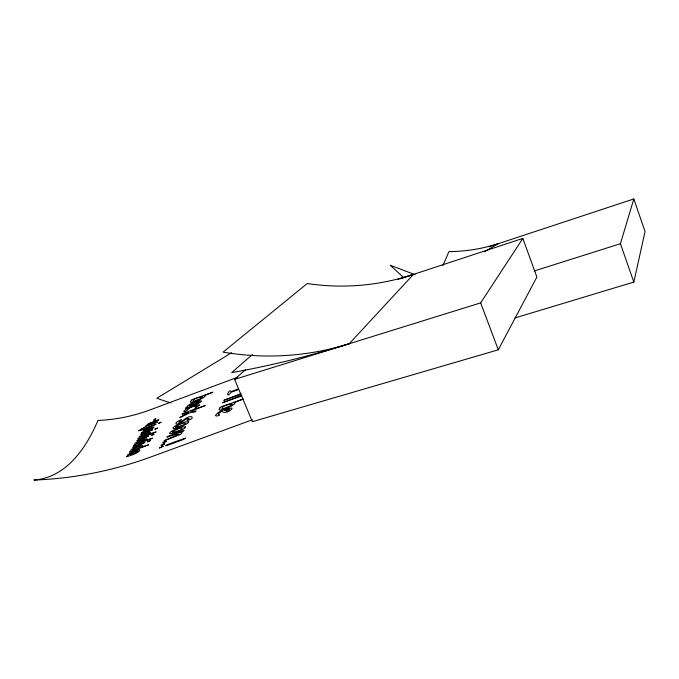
<?xml version="1.0" encoding="UTF-8"?>
<svg xmlns="http://www.w3.org/2000/svg" width="679" height="679" viewBox="0 0 679 679"><rect width="100%" height="100%" fill="white"/><g stroke="black" fill="none" stroke-linecap="round" stroke-linejoin="round"><path stroke-width="1.02" d="M515.005 317.942L633.821 282.082L645.05 231.564L633.821 198.955L489.024 246.749M633.821 282.082L620.428 243.71L633.821 198.955M442.929 265.481L448.98 251.578C465.633 251.553 482.217 248.777 498.08 243.761L484.424 251.807M245.594 369.563L234.578 379.391L252.384 421.676L498.284 349.812L536.902 277.015L522.83 238.414L400.432 278.696M234.578 379.391L480.664 302.876L522.83 238.414M349.227 343.744L413.435 274.409A267.959 247.309 84.1 0 1 307.231 283.542L223.085 352.112A330.452 296.944 77.9 0 0 349.227 343.744C310.676 355.677 271.481 365.65 231.717 372.593L252.316 354.616M231.7 352.673L156.883 398.217A235.078 157.155 66 0 0 170.989 402.868M238.456 388.914L231.157 391.63C229.027 387.582 224.715 400.296 230.945 392.36L238.202 389.67M237.523 377.295L148.217 410.574C132.074 416.354 115.082 419.783 97.937 420.445C86.36 447.767 66.415 477.609 33.95 480.045C72.526 478.695 110.779 471.15 147.165 458.333L252.529 419.715M241.003 393.608L223.798 400.347L240.587 394.431M241.537 395.322L222.457 402.757L241.987 395.84M398.055 279.315L413.435 274.409M534.22 270.98L620.428 243.71M415.073 274.698L390.187 265.226L403.462 277.38M480.664 302.876L498.284 349.812M144.143 427.634L140.545 429.79L156.043 424.231L141.826 430.07L138.329 430.792L144.143 427.634M205.033 405.618L190.807 411.347L196.189 411.084L195.034 411.958L190.044 412.713L179.808 417.534L188.643 412.722C167.705 418.502 202.622 406.305 205.033 405.618M152.402 429.866L140.969 434.399L152.402 429.866M181.208 419.8L178.738 422.414C183.406 421.905 186.284 415.854 191.58 416.711C195.272 419.35 181.7 421.973 189.288 418.935C185.486 416.685 181.183 425.173 176.065 423.925L175.98 422.915L177.372 421.532L181.208 419.8M141.198 433.126C145.136 431.445 151.078 430.537 154.218 427.074C151.179 426.599 142.632 429.281 142.785 432.167L141.198 433.126M148.667 436.071L137.022 440.688L148.667 436.071M218.341 413.851L218.638 414.699C221.592 414.36 216.864 416.719 215.88 415.862L215.506 415.438C218.833 410.472 226.115 408.8 231.794 408.028L232.023 408.699C229.672 411.559 225.105 413.774 221.668 411.389L218.341 413.851M137.888 438.889L156.153 431.886L149.007 434.373L150.738 432.43L147.852 432.812A9.565 1.859 -24 0 0 144.041 434.187C142.853 434.933 137.43 436.69 139.102 438.176L137.888 438.889M144.797 442.504L132.923 447.215L144.797 442.504M145.179 426.616L156.713 422.474L157.553 421.82L148.387 425.139L149.159 423.815L158.861 419.732L148.378 423.704L145.179 426.616M175.657 426.819L175.632 427.176C190.222 424.494 186.886 419.537 175.657 426.819M133.831 445.339L152.444 438.218L145.162 440.739L146.953 438.719L144.016 439.092A9.761 1.935 -24.1 0 0 140.137 440.493C138.906 441.265 133.398 443.048 135.07 444.609L133.831 445.339M185.639 408.164C190.587 406.288 197.334 404.854 201.773 401.204C198.387 399.244 190.434 403.462 186.988 406.305L187.633 406.993L185.639 408.164M172.271 432.005L172.245 432.379C187.031 429.722 183.669 424.562 172.271 432.005M232.006 404.217L229.875 406.084L224.011 408.435A5.576 1.12 -23.2 0 1 221.957 408.766C221.456 405.949 228.976 404.387 231.7 404.03L232.006 404.217M129.613 452.044L148.591 444.796L141.164 447.351C144.347 446.145 142.632 444.125 140.035 445.619A9.956 2.003 -24.2 0 0 136.089 447.045C134.798 447.851 129.214 449.642 130.886 451.297L129.613 452.044M126.396 456.636C143.863 452.596 144.355 444.142 127.593 454.905L128.119 455.575L126.396 456.636M183.941 430.596L179.884 432.633L182.252 432.752L180.41 434.484L164.225 440.696L179.18 434.008L175.997 434.254L166.813 437.166L167.492 436.495L183.941 430.596M199.439 405.024C189.068 412.951 200.517 404.141 194.78 406.39C188.406 406.305 187.862 411.61 183.856 411.873L184.043 410.753L186.343 409.114L194.27 405.813A14.921 2.86 -23.5 0 1 198.209 404.93L199.439 405.024M166.245 441.299C162.578 444.949 160.719 441.944 166.245 441.299M164.522 443.947C160.83 447.639 158.954 444.584 164.522 443.947M159.429 447.936L163.087 446.349L159.429 447.936M202.35 397.02L200.271 398.726L194.848 400.899A5.169 0.959 -23.3 0 1 192.997 401.213C192.955 398.726 199.728 396.825 202.35 397.02M234.824 403.216C234.561 405.932 213.936 413.969 220.352 407.689L219.843 407.604L221.43 406.696L243.337 398.997L233.754 402.749L234.824 403.216M155.771 418.722C153.997 423.263 151.969 419.308 155.771 418.722M185.316 438.286L183.619 439.423L166.355 445.764C161.059 446.264 185.647 438.252 184.187 438.498L185.316 438.286M229.375 409.462L227.541 411.245L224.452 410.303L229.375 409.462M204.939 396.095C204.617 398.437 185.325 406 191.699 400.271L191.257 400.194L192.751 399.362L212.9 392.207L204.048 395.687L204.939 396.095M188.694 421.846C188.482 424.638 167.348 432.192 174.427 426.463A7.605 1.519 -23.7 0 1 178.085 424.519L185.554 421.837L188.694 421.846M185.503 426.964C185.291 429.841 163.8 437.505 171.032 431.632A7.724 1.562 -23.8 0 1 174.749 429.646L182.337 426.93L185.503 426.964M144.203 430.834L144.865 431.267L152.13 428.194A4.091 0.781 -23.9 0 0 151.773 427.795L148.302 428.67L144.203 430.834M140.714 436.724L141.716 437.106L148.378 434.11A4.982 0.968 -24 0 0 148.693 433.372L144.907 434.305L140.714 436.724M136.725 443.115L137.744 443.514L144.525 440.459A5.084 1.002 -24.1 0 0 144.865 439.686L141.011 440.629L136.725 443.115M132.583 449.744L133.602 450.177L140.528 447.054A5.186 1.044 -24.2 0 0 140.884 446.256L136.963 447.198L132.583 449.744M129.689 454.073L130.351 454.607L138.134 451.297A4.397 0.891 -24.3 0 0 137.786 450.814L134.111 451.705L129.689 454.073M189.424 405.355L190.239 405.898L199.303 402.163A5.084 0.959 -23.4 0 0 198.862 401.662L194.55 402.723L189.424 405.355M150.203 440.663L147.513 441.808L150.203 440.663M153.98 434.246L151.341 435.375L153.98 434.246M157.613 428.076L155.033 429.179L157.613 428.076M161.016 422.262L158.496 423.34L161.016 422.262"/></g></svg>
